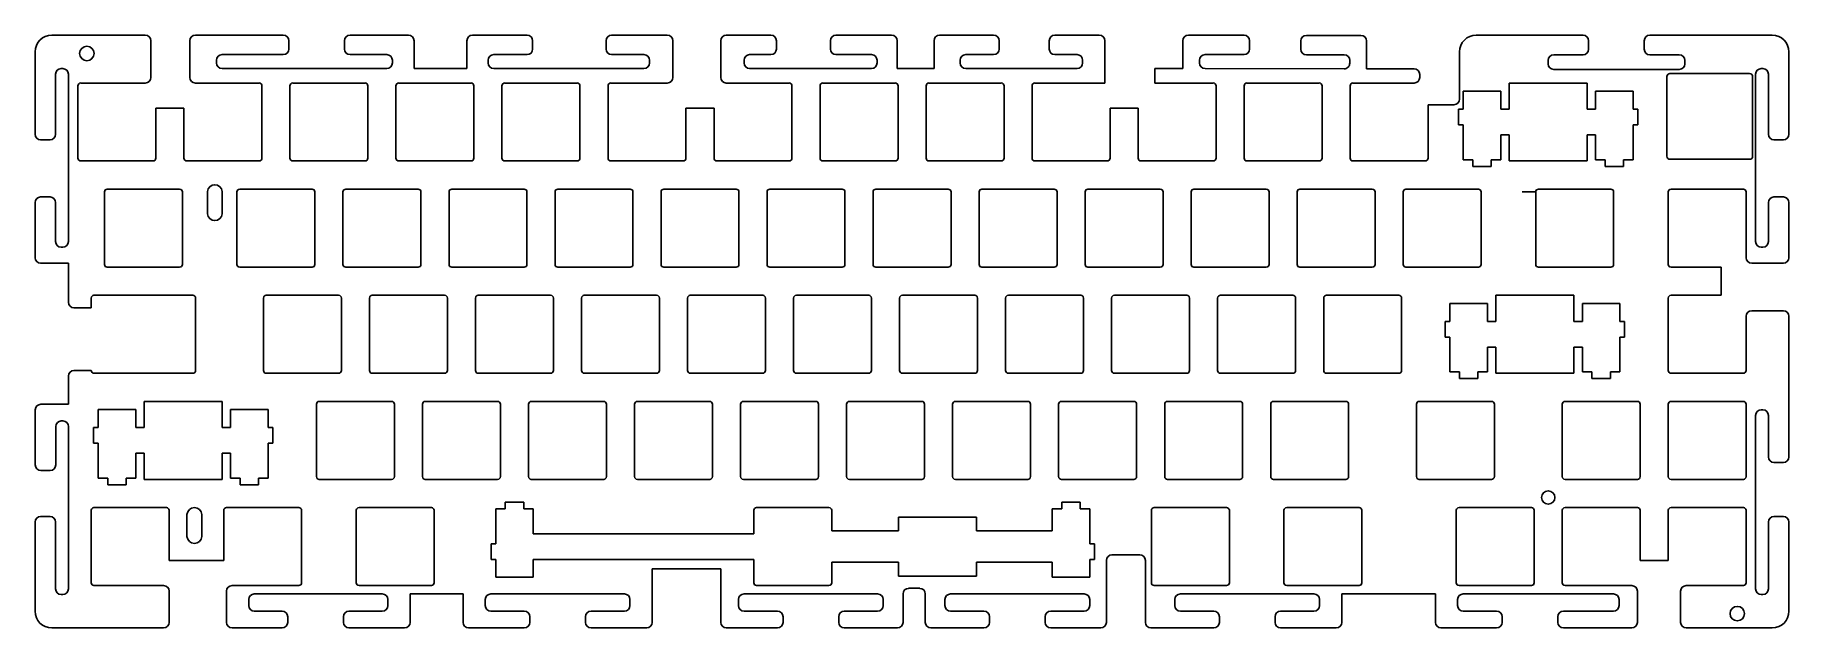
# Model space of a CAD drawing. Header units: millimetres. Extents: x -28 to 310, y -100 to 314.
# Drawn here: x -5.2 to 310, y -100.3 to 6.1 of the extents above.
import ezdxf

# ---------------------------------------------------------------- set-up
doc = ezdxf.new("R2010")
doc.units = ezdxf.units.MM
doc.header["$MEASUREMENT"] = 0
doc.layers.get('0').update_dxf_attribs({"linetype": 'CONTINUOUS'})

msp = doc.modelspace()

# ---------------------------------------------------------------- linework, layer by layer
at = {"linetype": 'Continuous'}
for p, q in [((-2.18, 6.07), (14.62, 6.07)), ((15.62, 5.07), (15.62, -1.53)), ((22.62, 5.07), (22.62, -1.53)), ((23.62, 6.07), (39.42, 6.07)), ((40.42, 5.07), (40.42, 3.57)), ((50.42, 5.07), (50.42, 3.57)), ((51.42, 6.07), (61.92, 6.07)), ((62.92, 5.07), (62.92, 0.07)), ((72.42, 5.07), (72.42, 0.07)), ((83.23, 6.07), (73.42, 6.07)), ((84.23, 5.07), (84.23, 3.57)), ((97.42, 5.07), (97.42, 3.57)), ((108.42, 6.07), (98.42, 6.07)), ((109.42, 5.07), (109.42, -1.53)), ((118.03, 5.07), (118.03, -1.53)), ((119.03, 6.07), (127.03, 6.07)), ((128.03, 5.07), (128.03, 3.57)), ((137.73, 5.07), (137.73, 3.57)), ((138.73, 6.07), (148.73, 6.07)), ((149.73, 5.07), (149.73, 0.07)), ((156.35, 0.07), (156.35, 5.07)), ((157.35, 6.07), (167.05, 6.07)), ((168.05, 5.07), (168.05, 3.57)), ((177.05, 5.07), (177.05, 3.57)), ((186.05, 6.07), (178.05, 6.07)), ((187.05, -2.53), (187.05, 5.07)), ((201.05, 5.07), (201.05, 0.07)), ((202.05, 6.07), (212.05, 6.07)), ((213.05, 5.07), (213.05, 3.57)), ((222.25, 5.03), (222.25, 3.53)), ((223.25, 6.03), (233.05, 6.03)), ((234.05, 5.03), (234.05, 0.03)), ((272.96, 6.07), (253.76, 6.07)), ((273.96, 5.07), (273.96, 3.53)), ((283.96, 5.07), (283.96, 3.53)), ((306.96, 6.07), (284.96, 6.07)), ((-5.18, 3.07), (-5.18, -11.73)), ((-0.49, 0.07), (-0.19, 0.07)), ((27.43, 1.07), (27.43, 1.57)), ((39.42, 2.57), (28.43, 2.57)), ((58.02, 0.07), (28.43, 0.07)), ((51.42, 2.57), (58.02, 2.57)), ((59.02, 1.57), (59.02, 1.07)), ((76.23, 1.57), (76.23, 1.07)), ((83.23, 2.57), (77.23, 2.57)), ((77.23, 0.07), (104.23, 0.07)), ((98.42, 2.57), (104.23, 2.57)), ((105.23, 1.57), (105.23, 1.07)), ((122.22, 1.57), (122.22, 1.07)), ((127.03, 2.57), (123.22, 2.57)), ((145.12, 0.07), (123.22, 0.07)), ((138.73, 2.57), (145.12, 2.57)), ((146.12, 1.57), (146.12, 1.07)), ((149.73, 0.07), (156.35, 0.07)), ((161.05, 1.57), (161.05, 1.07)), ((167.05, 2.57), (162.05, 2.57)), ((162.05, 0.07), (182.05, 0.07)), ((178.05, 2.57), (182.05, 2.57)), ((183.05, 1.57), (183.05, 1.07)), ((201.05, 0.07), (196.05, 0.07)), ((196.05, 0.07), (196.05, -2.53)), ((204.05, 1.57), (204.05, 1.07)), ((212.05, 2.57), (205.05, 2.57)), ((230.04, 0.03), (205.05, 0.07)), ((223.25, 2.53), (230.05, 2.53)), ((231.05, 1.53), (231.05, 1.03)), ((234.05, 0.03), (242.62, 0.03)), ((250.76, 3.07), (250.76, -5.41)), ((266.7, 1.53), (266.7, 0.92)), ((272.96, 2.53), (267.7, 2.53)), ((284.96, 2.53), (290.25, 2.53)), ((291.25, 1.53), (291.25, 0.92)), ((305.27, 0.07), (304.97, 0.07)), ((309.96, 3.07), (309.96, -11.73)), ((-1.49, -11.73), (-1.49, -0.93)), ((0.81, -0.93), (0.81, -30.98)), ((243.62, -0.97), (243.62, -1.53)), ((267.7, -0.08), (290.25, -0.08)), ((303.97, -0.93), (303.97, -30.98)), ((306.27, -11.73), (306.27, -0.93)), ((16.52, -7.02), (21.57, -7.02)), ((111.78, -7.02), (116.83, -7.02)), ((187.97, -7.02), (193.03, -7.02)), ((249.76, -6.41), (245.12, -6.41)), ((-4.18, -12.73), (-2.49, -12.73)), ((308.96, -12.73), (307.27, -12.73)), ((25.78, -22), (25.78, -26)), ((28.46, -22), (28.46, -26)), ((-5.18, -23.98), (-5.18, -33.88)), ((-4.18, -22.98), (-2.49, -22.98)), ((-1.49, -23.98), (-1.49, -30.98)), ((264.46, -22.07), (262.01, -22.07)), ((306.27, -23.98), (306.27, -30.98)), ((308.96, -22.98), (307.27, -22.98)), ((309.96, -23.98), (309.96, -33.88)), ((-0.49, -31.98), (-0.19, -31.98)), ((305.27, -31.98), (304.97, -31.98)), ((-4.18, -34.88), (0.81, -34.88)), ((0.81, -34.88), (0.81, -41.87)), ((297.77, -40.62), (297.77, -35.58)), ((308.96, -34.88), (303.27, -34.88)), ((5.41, -40.62), (23.17, -40.62)), ((1.81, -42.87), (4.91, -42.87)), ((4.91, -42.87), (4.91, -41.12)), ((308.96, -43.39), (303.27, -43.39)), ((309.96, -69.63), (309.96, -44.39)), ((0.81, -60.18), (0.81, -55.13)), ((1.81, -54.13), (4.91, -54.13)), ((5.41, -54.62), (23.17, -54.62)), ((-5.14, -71.08), (-5.14, -61.18)), ((-4.14, -60.18), (0.84, -60.18)), ((303.97, -62.18), (303.97, -93.33)), ((305.27, -61.18), (304.97, -61.18)), ((306.27, -69.63), (306.27, -62.18)), ((-1.46, -71.08), (-1.46, -64.18)), ((-0.46, -63.18), (-0.16, -63.18)), ((0.84, -64.18), (0.81, -93.33)), ((-4.14, -72.08), (-2.46, -72.08)), ((308.96, -70.63), (307.27, -70.63)), ((-5.18, -97.33), (-5.18, -81.32)), ((-4.18, -80.32), (-2.49, -80.32)), ((-1.49, -81.32), (-1.49, -93.33)), ((22.11, -79.95), (22.11, -83.95)), ((24.79, -79.95), (24.79, -83.95)), ((149.97, -80.43), (163.97, -80.43)), ((149.97, -80.43), (149.97, -82.93)), ((163.97, -80.43), (163.97, -82.93)), ((306.27, -81.32), (306.27, -93.33)), ((308.96, -80.32), (307.27, -80.32)), ((309.96, -97.33), (309.96, -81.32)), ((149.97, -82.93), (137.97, -82.93)), ((177.59, -82.93), (163.97, -82.93)), ((18.91, -88.22), (28.72, -88.22)), ((123.97, -88.02), (123.97, -92.22)), ((187.32, -94.23), (187.32, -88.22)), ((188.32, -87.22), (193.32, -87.22)), ((194.32, -88.22), (194.32, -99.33)), ((283.23, -88.22), (288.27, -88.22)), ((105.72, -99.33), (105.72, -89.72)), ((105.72, -89.72), (118.03, -89.72)), ((118.03, -89.72), (118.03, -99.33)), ((137.97, -88.52), (137.97, -92.22)), ((149.97, -88.52), (137.97, -88.52)), ((149.97, -91.02), (149.97, -88.52)), ((149.97, -91.02), (163.97, -91.02)), ((163.97, -91.02), (163.97, -88.52)), ((177.59, -88.52), (163.97, -88.52)), ((-0.49, -94.32), (-0.19, -94.32)), ((18.91, -99.33), (18.91, -93.73)), ((29.22, -93.73), (29.22, -99.33)), ((57.22, -94.23), (34.22, -94.23)), ((62.22, -99.33), (62.22, -94.23)), ((62.22, -94.23), (71.72, -94.23)), ((71.72, -94.23), (71.72, -99.33)), ((100.72, -94.23), (76.72, -94.23)), ((146.22, -94.23), (122.22, -94.23)), ((150.78, -99.33), (150.78, -94.23)), ((151.78, -93.22), (153.78, -93.22)), ((154.78, -94.23), (154.78, -99.33)), ((159.32, -94.23), (183.32, -94.23)), ((187.32, -99.33), (187.32, -94.23)), ((224.62, -94.23), (200.62, -94.23)), ((229.62, -99.33), (229.62, -94.23)), ((229.62, -94.23), (246.43, -94.23)), ((246.43, -94.23), (246.43, -99.33)), ((278.43, -94.23), (251.43, -94.23)), ((282.73, -99.33), (282.73, -93.73)), ((290.5, -93.73), (290.5, -99.33)), ((304.97, -94.32), (305.27, -94.32)), ((33.22, -96.33), (33.22, -95.23)), ((39.22, -97.33), (34.22, -97.33)), ((51.22, -97.33), (57.22, -97.33)), ((58.22, -96.33), (58.22, -95.23)), ((75.72, -96.33), (75.72, -95.23)), ((82.72, -97.33), (76.72, -97.33)), ((94.72, -97.33), (100.72, -97.33)), ((101.72, -96.33), (101.72, -95.23)), ((121.22, -96.33), (121.22, -95.23)), ((128.22, -97.33), (122.22, -97.33)), ((140.22, -97.33), (146.22, -97.33)), ((147.22, -96.33), (147.22, -95.23)), ((158.32, -96.33), (158.32, -95.23)), ((165.32, -97.33), (159.32, -97.33)), ((177.32, -97.33), (183.32, -97.33)), ((184.32, -96.33), (184.32, -95.23)), ((199.62, -96.33), (199.62, -95.23)), ((206.62, -97.33), (200.62, -97.33)), ((218.62, -97.33), (224.62, -97.33)), ((225.62, -96.33), (225.62, -95.23)), ((250.43, -96.33), (250.43, -95.23)), ((257.43, -97.33), (251.43, -97.33)), ((269.43, -97.33), (278.43, -97.33)), ((279.43, -96.33), (279.43, -95.23)), ((-2.18, -100.33), (17.91, -100.33)), ((30.22, -100.33), (39.22, -100.33)), ((40.22, -99.33), (40.22, -98.33)), ((50.22, -99.33), (50.22, -98.33)), ((51.22, -100.33), (61.22, -100.33)), ((72.72, -100.33), (82.72, -100.33)), ((83.72, -99.33), (83.72, -98.33)), ((93.72, -99.33), (93.72, -98.33)), ((94.72, -100.33), (104.72, -100.33)), ((119.03, -100.33), (128.22, -100.33)), ((129.22, -99.33), (129.22, -98.33)), ((139.22, -99.33), (139.22, -98.33)), ((140.22, -100.33), (149.78, -100.33)), ((165.32, -100.33), (155.78, -100.33)), ((166.32, -99.33), (166.32, -98.33)), ((176.32, -99.33), (176.32, -98.33)), ((177.32, -100.33), (186.32, -100.33)), ((195.32, -100.33), (206.62, -100.33)), ((207.62, -99.33), (207.62, -98.33)), ((217.62, -99.33), (217.62, -98.33)), ((218.62, -100.33), (228.62, -100.33)), ((247.43, -100.33), (257.43, -100.33)), ((258.43, -99.33), (258.43, -98.33)), ((268.43, -99.33), (268.43, -98.33)), ((269.43, -100.33), (281.73, -100.33)), ((291.5, -100.33), (306.96, -100.33))]:
    msp.add_line(p, q, dxfattribs=at)
for p, q in [((2.52, -3.02), (2.52, -16.02)), ((3.02, -2.53), (14.62, -2.53)), ((23.62, -2.53), (35.08, -2.53)), ((35.58, -3.02), (35.58, -16.02)), ((40.62, -3.02), (40.62, -16.02)), ((41.12, -2.53), (54.12, -2.53)), ((54.62, -3.02), (54.62, -16.02)), ((59.67, -3.02), (59.67, -16.02)), ((60.17, -2.53), (73.17, -2.53)), ((73.67, -3.02), (73.67, -16.02)), ((78.72, -3.02), (78.72, -16.02)), ((79.22, -2.53), (92.22, -2.53)), ((92.72, -3.02), (92.72, -16.02)), ((97.78, -3.02), (97.78, -16.02)), ((98.28, -2.53), (108.42, -2.53)), ((119.03, -2.53), (130.32, -2.53)), ((130.82, -3.02), (130.82, -16.02)), ((135.88, -3.02), (135.88, -16.02)), ((136.38, -2.53), (149.38, -2.53)), ((149.88, -3.02), (149.88, -16.02)), ((154.93, -3.02), (154.93, -16.02)), ((155.43, -2.53), (168.43, -2.53)), ((168.93, -3.02), (168.93, -16.02)), ((173.97, -3.02), (173.97, -16.02)), ((174.47, -2.53), (187.05, -2.53)), ((196.05, -2.53), (206.53, -2.53)), ((207.03, -3.02), (207.03, -16.02)), ((212.07, -3.02), (212.07, -16.02)), ((212.57, -2.53), (225.57, -2.53)), ((226.07, -3.02), (226.07, -16.02)), ((231.12, -3.02), (231.12, -16.02)), ((231.62, -2.53), (242.62, -2.53)), ((288.03, -1.37), (288.03, -15.67)), ((288.58, -0.82), (302.88, -0.82)), ((303.43, -1.37), (303.43, -15.67)), ((16.52, -7.02), (16.52, -16.02)), ((21.57, -7.02), (21.57, -16.02)), ((111.78, -7.02), (111.78, -16.02)), ((116.83, -7.02), (116.83, -16.02)), ((187.97, -7.02), (187.97, -16.02)), ((193.03, -7.02), (193.03, -16.02)), ((245.12, -6.41), (245.12, -16.02)), ((3.02, -16.52), (16.02, -16.52)), ((22.07, -16.52), (35.08, -16.52)), ((41.12, -16.52), (54.12, -16.52)), ((60.17, -16.52), (73.17, -16.52)), ((79.22, -16.52), (92.22, -16.52)), ((98.28, -16.52), (111.28, -16.52)), ((117.33, -16.52), (130.32, -16.52)), ((136.38, -16.52), (149.38, -16.52)), ((155.43, -16.52), (168.43, -16.52)), ((174.47, -16.52), (187.47, -16.52)), ((193.53, -16.52), (206.53, -16.52)), ((212.57, -16.52), (225.57, -16.52)), ((231.62, -16.52), (244.62, -16.52)), ((288.58, -16.22), (302.88, -16.22)), ((7.79, -21.57), (20.79, -21.57)), ((31.6, -21.57), (44.6, -21.57)), ((50.65, -21.57), (63.65, -21.57)), ((69.7, -21.57), (82.7, -21.57)), ((88.75, -21.57), (101.75, -21.57)), ((107.8, -21.57), (120.8, -21.57)), ((126.85, -21.57), (139.85, -21.57)), ((145.9, -21.57), (158.9, -21.57)), ((164.95, -21.57), (177.95, -21.57)), ((184, -21.57), (197, -21.57)), ((203.05, -21.57), (216.05, -21.57)), ((222.1, -21.57), (235.1, -21.57)), ((241.15, -21.57), (254.15, -21.57)), ((264.96, -21.57), (277.96, -21.57)), ((288.77, -21.57), (301.77, -21.57)), ((7.29, -22.07), (7.29, -35.08)), ((21.29, -22.07), (21.29, -35.08)), ((31.1, -22.07), (31.1, -35.08)), ((45.1, -22.07), (45.1, -35.08)), ((50.15, -22.07), (50.15, -35.08)), ((64.15, -22.07), (64.15, -35.08)), ((69.2, -22.07), (69.2, -35.08)), ((83.2, -22.07), (83.2, -35.08)), ((88.25, -22.07), (88.25, -35.08)), ((102.25, -22.07), (102.25, -35.08)), ((107.3, -22.07), (107.3, -35.08)), ((121.3, -22.07), (121.3, -35.08)), ((126.35, -22.07), (126.35, -35.08)), ((140.35, -22.07), (140.35, -35.08)), ((145.4, -22.07), (145.4, -35.08)), ((159.4, -22.07), (159.4, -35.08)), ((164.45, -22.07), (164.45, -35.08)), ((178.45, -22.07), (178.45, -35.08)), ((183.5, -22.07), (183.5, -35.08)), ((197.5, -22.07), (197.5, -35.08)), ((202.55, -22.07), (202.55, -35.08)), ((216.55, -22.07), (216.55, -35.08)), ((221.6, -22.07), (221.6, -35.08)), ((235.6, -22.07), (235.6, -35.08)), ((240.65, -22.07), (240.65, -35.08)), ((254.65, -22.07), (254.65, -35.08)), ((264.46, -22.07), (264.46, -35.08)), ((278.46, -22.07), (278.46, -35.08)), ((288.27, -22.07), (288.27, -35.08)), ((302.27, -22.07), (302.27, -33.88)), ((7.79, -35.58), (20.79, -35.58)), ((31.6, -35.58), (44.6, -35.58)), ((50.65, -35.58), (63.65, -35.58)), ((69.7, -35.58), (82.7, -35.58)), ((88.75, -35.58), (101.75, -35.58)), ((107.8, -35.58), (120.8, -35.58)), ((126.85, -35.58), (139.85, -35.58)), ((145.9, -35.58), (158.9, -35.58)), ((164.95, -35.58), (177.95, -35.58)), ((184, -35.58), (197, -35.58)), ((203.05, -35.58), (216.05, -35.58)), ((222.1, -35.58), (235.1, -35.58)), ((241.15, -35.58), (254.15, -35.58)), ((264.96, -35.58), (277.96, -35.58)), ((288.77, -35.58), (297.77, -35.58)), ((36.36, -40.62), (49.36, -40.62)), ((55.41, -40.62), (68.41, -40.62)), ((74.46, -40.62), (87.46, -40.62)), ((93.51, -40.62), (106.51, -40.62)), ((112.56, -40.62), (125.56, -40.62)), ((131.61, -40.62), (144.61, -40.62)), ((150.66, -40.62), (163.66, -40.62)), ((169.71, -40.62), (182.71, -40.62)), ((188.76, -40.62), (201.76, -40.62)), ((207.81, -40.62), (220.81, -40.62)), ((226.86, -40.62), (239.86, -40.62)), ((288.77, -40.62), (297.77, -40.62)), ((23.67, -41.12), (23.67, -54.13)), ((35.86, -41.12), (35.86, -54.13)), ((49.86, -41.12), (49.86, -54.13)), ((54.91, -41.12), (54.91, -54.13)), ((68.91, -41.12), (68.91, -54.13)), ((73.96, -41.12), (73.96, -54.13)), ((87.96, -41.12), (87.96, -54.13)), ((93.01, -41.12), (93.01, -54.13)), ((107.01, -41.12), (107.01, -54.13)), ((112.06, -41.12), (112.06, -54.13)), ((126.06, -41.12), (126.06, -54.13)), ((131.11, -41.12), (131.11, -54.13)), ((145.11, -41.12), (145.11, -54.13)), ((150.16, -41.12), (150.16, -54.13)), ((164.16, -41.12), (164.16, -54.13)), ((169.21, -41.12), (169.21, -54.13)), ((183.21, -41.12), (183.21, -54.13)), ((188.26, -41.12), (188.26, -54.13)), ((202.26, -41.12), (202.26, -54.13)), ((207.31, -41.12), (207.31, -54.13)), ((221.31, -41.12), (221.31, -54.13)), ((226.36, -41.12), (226.36, -54.13)), ((240.36, -41.12), (240.36, -54.13)), ((288.27, -41.12), (288.27, -54.13)), ((302.27, -44.39), (302.27, -54.13)), ((36.36, -54.62), (49.36, -54.62)), ((55.41, -54.62), (68.41, -54.62)), ((74.46, -54.62), (87.46, -54.62)), ((93.51, -54.62), (106.51, -54.62)), ((112.56, -54.62), (125.56, -54.62)), ((131.61, -54.62), (144.61, -54.62)), ((150.66, -54.62), (163.66, -54.62)), ((169.71, -54.62), (182.71, -54.62)), ((188.76, -54.62), (201.76, -54.62)), ((207.81, -54.62), (220.81, -54.62)), ((226.86, -54.62), (239.86, -54.62)), ((288.77, -54.62), (301.77, -54.62)), ((45.89, -59.67), (58.89, -59.67)), ((64.94, -59.67), (77.94, -59.67)), ((83.99, -59.67), (96.99, -59.67)), ((103.04, -59.67), (116.04, -59.67)), ((122.09, -59.67), (135.09, -59.67)), ((141.14, -59.67), (154.14, -59.67)), ((160.19, -59.67), (173.19, -59.67)), ((179.24, -59.67), (192.24, -59.67)), ((198.29, -59.67), (211.29, -59.67)), ((217.34, -59.67), (230.34, -59.67)), ((243.53, -59.67), (256.53, -59.67)), ((269.73, -59.67), (282.73, -59.67)), ((288.77, -59.67), (301.77, -59.67)), ((45.39, -60.17), (45.39, -73.17)), ((59.39, -60.17), (59.39, -73.17)), ((64.44, -60.17), (64.44, -73.17)), ((78.44, -60.17), (78.44, -73.17)), ((83.49, -60.17), (83.49, -73.17)), ((97.49, -60.17), (97.49, -73.17)), ((102.54, -60.17), (102.54, -73.17)), ((116.54, -60.17), (116.54, -73.17)), ((121.59, -60.17), (121.59, -73.17)), ((135.59, -60.17), (135.59, -73.17)), ((140.64, -60.17), (140.64, -73.17)), ((154.64, -60.17), (154.64, -73.17)), ((159.69, -60.17), (159.69, -73.17)), ((173.69, -60.17), (173.69, -73.17)), ((178.74, -60.17), (178.74, -73.17)), ((192.74, -60.17), (192.74, -73.17)), ((197.79, -60.17), (197.79, -73.17)), ((211.79, -60.17), (211.79, -73.17)), ((216.84, -60.17), (216.84, -73.17)), ((230.84, -60.17), (230.84, -73.17)), ((243.03, -60.17), (243.03, -73.17)), ((257.03, -60.17), (257.03, -73.17)), ((269.23, -60.17), (269.23, -73.17)), ((283.23, -60.17), (283.23, -73.17)), ((288.27, -60.17), (288.27, -73.17)), ((302.27, -60.17), (302.27, -73.17)), ((45.89, -73.67), (58.89, -73.67)), ((64.94, -73.67), (77.94, -73.67)), ((83.99, -73.67), (96.99, -73.67)), ((103.04, -73.67), (116.04, -73.67)), ((122.09, -73.67), (135.09, -73.67)), ((141.14, -73.67), (154.14, -73.67)), ((160.19, -73.67), (173.19, -73.67)), ((179.24, -73.67), (192.24, -73.67)), ((198.29, -73.67), (211.29, -73.67)), ((217.34, -73.67), (230.34, -73.67)), ((243.53, -73.67), (256.53, -73.67)), ((269.73, -73.67), (282.73, -73.67)), ((288.77, -73.67), (301.77, -73.67)), ((5.41, -78.72), (18.41, -78.72)), ((29.22, -78.72), (42.22, -78.72)), ((53.03, -78.72), (66.03, -78.72)), ((124.47, -78.72), (137.47, -78.72)), ((195.91, -78.72), (208.91, -78.72)), ((219.72, -78.72), (232.72, -78.72)), ((250.68, -78.72), (263.68, -78.72)), ((269.73, -78.72), (282.73, -78.72)), ((288.77, -78.72), (301.77, -78.72)), ((4.91, -79.22), (4.91, -92.22)), ((18.91, -79.22), (18.91, -88.22)), ((28.72, -79.22), (28.72, -88.22)), ((42.72, -79.22), (42.72, -92.22)), ((52.53, -79.22), (52.53, -92.22)), ((66.53, -79.22), (66.53, -92.22)), ((123.97, -79.22), (123.97, -83.43)), ((137.97, -79.22), (137.97, -82.93)), ((195.41, -79.22), (195.41, -92.22)), ((209.41, -79.22), (209.41, -92.22)), ((219.22, -79.22), (219.22, -92.22)), ((233.22, -79.22), (233.22, -92.22)), ((250.18, -79.22), (250.18, -92.22)), ((264.18, -79.22), (264.18, -92.22)), ((269.23, -79.22), (269.23, -92.22)), ((283.23, -79.22), (283.23, -88.22)), ((288.27, -79.22), (288.27, -88.22)), ((302.27, -79.22), (302.27, -92.22)), ((5.41, -92.73), (17.91, -92.73)), ((30.22, -92.73), (42.22, -92.73)), ((53.03, -92.73), (66.03, -92.73)), ((124.47, -92.73), (137.47, -92.73)), ((195.91, -92.73), (208.91, -92.73)), ((219.72, -92.73), (232.72, -92.73)), ((250.68, -92.73), (263.68, -92.73)), ((269.73, -92.73), (281.73, -92.73)), ((291.5, -92.73), (301.77, -92.73))]:
    msp.add_line(p, q)
at = {"color": 0}
for p, q in [((259.7, -2.53), (259.7, -7.23)), ((273.7, -2.53), (259.7, -2.53)), ((273.7, -7.23), (273.7, -2.53)), ((258.17, -4), (251.43, -4)), ((251.43, -4), (251.43, -7.23)), ((258.17, -7.23), (258.17, -4)), ((281.97, -4), (275.23, -4)), ((275.23, -4), (275.23, -7.23)), ((281.97, -7.23), (281.97, -4)), ((251.43, -7.23), (250.6, -7.23)), ((250.6, -7.23), (250.6, -10.02)), ((259.7, -7.23), (258.17, -7.23)), ((275.23, -7.23), (273.7, -7.23)), ((282.8, -7.23), (281.97, -7.23)), ((282.8, -10.02), (282.8, -7.23)), ((250.6, -10.02), (251.43, -10.02)), ((251.43, -10.02), (251.43, -16.29)), ((258.17, -16.29), (258.17, -11.83)), ((258.17, -11.83), (259.7, -11.83)), ((259.7, -11.83), (259.7, -16.52)), ((273.7, -16.52), (273.7, -11.83)), ((273.7, -11.83), (275.23, -11.83)), ((275.23, -11.83), (275.23, -16.29)), ((281.97, -16.29), (281.97, -10.02)), ((281.97, -10.02), (282.8, -10.02)), ((251.43, -16.29), (253.15, -16.29)), ((253.15, -16.29), (253.15, -17.49)), ((253.15, -17.49), (256.45, -17.49)), ((256.45, -17.49), (256.45, -16.29)), ((256.45, -16.29), (258.17, -16.29)), ((259.7, -16.52), (273.7, -16.52)), ((275.23, -16.29), (276.95, -16.29)), ((276.95, -16.29), (276.95, -17.49)), ((276.95, -17.49), (280.25, -17.49)), ((280.25, -17.49), (280.25, -16.29)), ((280.25, -16.29), (281.97, -16.29)), ((257.32, -40.63), (257.32, -45.33)), ((271.32, -40.63), (257.32, -40.63)), ((271.32, -45.33), (271.32, -40.63)), ((255.79, -42.1), (249.04, -42.1)), ((249.04, -42.1), (249.04, -45.33)), ((255.79, -45.33), (255.79, -42.1)), ((279.59, -42.1), (272.84, -42.1)), ((272.84, -42.1), (272.84, -45.33)), ((279.59, -45.33), (279.59, -42.1)), ((249.04, -45.33), (248.22, -45.33)), ((248.22, -45.33), (248.22, -48.12)), ((257.32, -45.33), (255.79, -45.33)), ((272.84, -45.33), (271.32, -45.33)), ((280.42, -45.33), (279.59, -45.33)), ((280.42, -48.12), (280.42, -45.33)), ((248.22, -48.12), (249.04, -48.12)), ((249.04, -48.12), (249.04, -54.39)), ((255.79, -54.39), (255.79, -49.93)), ((255.79, -49.93), (257.32, -49.93)), ((257.32, -49.93), (257.32, -54.62)), ((271.32, -54.62), (271.32, -49.93)), ((271.32, -49.93), (272.84, -49.93)), ((272.84, -49.93), (272.84, -54.39)), ((279.59, -54.39), (279.59, -48.12)), ((279.59, -48.12), (280.42, -48.12)), ((249.04, -54.39), (250.77, -54.39)), ((250.77, -54.39), (250.77, -55.59)), ((250.77, -55.59), (254.07, -55.59)), ((254.07, -55.59), (254.07, -54.39)), ((254.07, -54.39), (255.79, -54.39)), ((257.32, -54.62), (271.32, -54.62)), ((272.84, -54.39), (274.57, -54.39)), ((274.57, -54.39), (274.57, -55.59)), ((274.57, -55.59), (277.87, -55.59)), ((277.87, -55.59), (277.87, -54.39)), ((277.87, -54.39), (279.59, -54.39)), ((14.43, -59.68), (14.43, -64.38)), ((28.43, -59.68), (14.43, -59.68)), ((28.43, -64.38), (28.43, -59.68)), ((12.91, -61.15), (6.16, -61.15)), ((6.16, -61.15), (6.16, -64.38)), ((12.91, -64.38), (12.91, -61.15)), ((36.71, -61.15), (29.96, -61.15)), ((29.96, -61.15), (29.96, -64.38)), ((36.71, -64.38), (36.71, -61.15)), ((6.16, -64.38), (5.33, -64.38)), ((5.33, -64.38), (5.33, -67.17)), ((14.43, -64.38), (12.91, -64.38)), ((29.96, -64.38), (28.43, -64.38)), ((37.53, -64.38), (36.71, -64.38)), ((37.53, -67.17), (37.53, -64.38)), ((5.33, -67.17), (6.16, -67.17)), ((6.16, -67.17), (6.16, -73.44)), ((12.91, -73.44), (12.91, -68.98)), ((12.91, -68.98), (14.43, -68.98)), ((14.43, -68.98), (14.43, -73.67)), ((28.43, -73.67), (28.43, -68.98)), ((28.43, -68.98), (29.96, -68.98)), ((29.96, -68.98), (29.96, -73.44)), ((36.71, -73.44), (36.71, -67.17)), ((36.71, -67.17), (37.53, -67.17)), ((6.16, -73.44), (7.88, -73.44)), ((7.88, -73.44), (7.88, -74.64)), ((7.88, -74.64), (11.18, -74.64)), ((11.18, -74.64), (11.18, -73.44)), ((11.18, -73.44), (12.91, -73.44)), ((14.43, -73.67), (28.43, -73.67)), ((29.96, -73.44), (31.68, -73.44)), ((31.68, -73.44), (31.68, -74.64)), ((31.68, -74.64), (34.98, -74.64)), ((34.98, -74.64), (34.98, -73.44)), ((34.98, -73.44), (36.71, -73.44)), ((82.62, -77.75), (79.32, -77.75)), ((79.32, -77.75), (79.32, -78.96)), ((82.62, -78.96), (82.62, -77.75)), ((182.62, -77.75), (179.32, -77.75)), ((179.32, -77.75), (179.32, -78.96)), ((182.62, -78.96), (182.62, -77.75)), ((79.32, -78.96), (77.59, -78.96)), ((77.59, -78.96), (77.59, -85.23)), ((84.34, -78.96), (82.62, -78.96)), ((84.34, -83.43), (84.34, -78.96)), ((179.32, -78.96), (177.59, -78.96)), ((177.59, -78.96), (177.59, -82.93)), ((184.34, -78.96), (182.62, -78.96)), ((184.34, -85.23), (184.34, -78.96)), ((123.97, -83.43), (84.34, -83.43)), ((77.59, -85.23), (76.77, -85.23)), ((76.77, -85.23), (76.77, -88.02)), ((76.77, -88.02), (77.59, -88.02)), ((77.59, -88.02), (77.59, -91.25)), ((84.34, -91.25), (84.34, -88.02)), ((84.34, -88.02), (123.97, -88.02)), ((185.17, -85.23), (184.34, -85.23)), ((184.34, -91.25), (184.34, -88.02)), ((184.34, -88.02), (185.17, -88.02)), ((185.17, -88.02), (185.17, -85.23)), ((77.59, -91.25), (84.34, -91.25)), ((177.59, -88.52), (177.59, -91.25)), ((177.59, -91.25), (184.34, -91.25))]:
    msp.add_line(p, q, dxfattribs=at)
at = {"linetype": 'Continuous'}
msp.add_lwpolyline([(62.92, 0.07), (72.42, 0.07)], dxfattribs=at)
for centre, radius in [((4.13, 2.78), 1.3), ((266.7, -76.92), 1.2), ((300.68, -97.77), 1.3)]:
    msp.add_circle(centre, radius, dxfattribs=at)
for centre, radius, start, end in [((-2.18, 3.07), 3, 90, 180), ((14.62, 5.07), 1, 0, 90), ((23.62, 5.07), 1, 90, 180), ((39.42, 5.07), 1, 0, 90), ((39.42, 3.57), 1, 270, 0), ((51.42, 5.07), 1, 90, 180), ((51.42, 3.57), 1, 180, 270), ((61.92, 5.07), 1, 0, 90), ((73.42, 5.07), 1, 90, 180), ((83.23, 5.07), 1, 0, 90), ((83.23, 3.57), 1, 270, 0), ((98.42, 5.07), 1, 90, 180), ((98.42, 3.57), 1, 180, 270), ((108.42, 5.07), 1, 0, 90), ((119.03, 5.07), 1, 90, 180), ((127.03, 5.07), 1, 0, 90), ((127.03, 3.57), 1, 270, 0), ((138.73, 5.07), 1, 90, 180), ((138.73, 3.57), 1, 180, 270), ((148.73, 5.07), 1, 0, 90), ((157.35, 5.07), 1, 90, 180), ((167.05, 5.07), 1, 0, 90), ((167.05, 3.57), 1, 270, 0), ((178.05, 5.07), 1, 90, 180), ((178.05, 3.57), 1, 180, 270), ((186.05, 5.07), 1, 360, 90), ((202.05, 5.07), 1, 90, 180), ((212.05, 5.07), 1, 360, 90), ((212.05, 3.57), 1, 270, 360), ((223.25, 5.03), 1, 90, 180), ((223.25, 3.53), 1, 180, 270), ((233.05, 5.03), 1, 360, 90), ((253.76, 3.07), 3, 90, 180), ((272.96, 5.07), 1, 0, 90), ((272.96, 3.53), 1, 270, 0), ((284.96, 5.07), 1, 90, 180), ((284.96, 3.53), 1, 180, 270), ((306.96, 3.07), 3, 360, 90), ((-0.49, -0.93), 1, 90, 180), ((-0.19, -0.93), 1, 360, 90), ((28.43, 1.57), 1, 90, 180), ((28.43, 1.07), 1, 180, 270), ((58.02, 1.57), 1, 0, 90), ((58.02, 1.07), 1, 270, 0), ((77.23, 1.57), 1, 90, 180), ((77.23, 1.07), 1, 180, 270), ((104.23, 1.57), 1, 0, 90), ((104.23, 1.07), 1, 270, 0), ((123.22, 1.57), 1, 90, 180), ((123.22, 1.07), 1, 180, 270), ((145.12, 1.57), 1, 0, 90), ((145.12, 1.07), 1, 270, 0), ((162.05, 1.57), 1, 90, 180), ((162.05, 1.07), 1, 180, 270), ((182.05, 1.57), 1, 0, 90), ((182.05, 1.07), 1, 270, 0), ((205.05, 1.57), 1, 90, 180), ((205.05, 1.07), 1, 180, 269.8982), ((230.05, 1.03), 1, 269.8982, 0), ((230.05, 1.53), 1, 0, 90), ((242.62, -0.97), 1, 360, 90), ((267.7, 1.53), 1, 90, 180), ((267.7, 0.92), 1, 180, 270), ((290.25, 1.53), 1, 0, 90), ((290.25, 0.92), 1, 270, 0), ((304.97, -0.93), 1, 90, 180), ((305.27, -0.93), 1, 0, 90), ((14.62, -1.53), 1, 270, 0), ((23.62, -1.53), 1, 180, 270), ((108.42, -1.53), 1, 270, 0), ((119.03, -1.53), 1, 180, 270), ((242.62, -1.53), 1, 270, 360), ((249.76, -5.41), 1, 270, 0), ((-4.18, -11.73), 1, 180, 270), ((-2.49, -11.73), 1, 270, 0), ((307.27, -11.73), 1, 180, 270), ((308.96, -11.73), 1, 270, 360), ((27.12, -22.14), 1.35, 6.1158, 173.8842), ((-4.18, -23.98), 1, 90, 180), ((-2.49, -23.98), 1, 0, 90), ((307.27, -23.98), 1, 90, 180), ((308.96, -23.98), 1, 360, 90), ((27.12, -25.86), 1.35, 186.1158, 353.8842), ((-0.49, -30.98), 1, 180, 270), ((-0.19, -30.98), 1, 270, 360), ((304.97, -30.98), 1, 180, 270), ((305.27, -30.98), 1, 270, 0), ((-4.18, -33.88), 1, 180, 270), ((303.27, -33.88), 1, 180, 270), ((308.96, -33.88), 1, 270, 360), ((1.81, -41.87), 1, 180, 270), ((303.27, -44.39), 1, 90, 180), ((308.96, -44.39), 1, 0, 90), ((1.81, -55.13), 1, 90, 180), ((-4.14, -61.18), 1, 90, 180), ((304.97, -62.18), 1, 90, 180), ((305.27, -62.18), 1, 0, 90), ((-0.46, -64.18), 1, 90, 180), ((-0.16, -64.18), 1, 0, 90), ((-4.14, -71.08), 1, 180, 270), ((-2.46, -71.08), 1, 270, 0), ((307.27, -69.63), 1, 180, 270), ((308.96, -69.63), 1, 270, 0), ((23.45, -80.09), 1.35, 6.1158, 173.8842), ((-4.18, -81.32), 1, 90, 180), ((-2.49, -81.32), 1, 0, 90), ((307.27, -81.32), 1, 90, 180), ((308.96, -81.32), 1, 360, 90), ((23.45, -83.8), 1.35, 186.1158, 353.8842), ((188.32, -88.22), 1, 90, 180), ((193.32, -88.22), 1, 0, 90), ((-0.49, -93.33), 1, 180, 270), ((-0.19, -93.33), 1, 270, 0), ((17.91, -93.73), 1, 0, 90), ((30.22, -93.73), 1, 90, 180), ((34.22, -95.23), 1, 90, 180), ((57.22, -95.23), 1, 360, 90), ((76.72, -95.23), 1, 90, 180), ((100.72, -95.23), 1, 360, 90), ((122.22, -95.23), 1, 90, 180), ((146.22, -95.23), 1, 0, 90), ((151.78, -94.23), 1, 90, 180), ((153.78, -94.23), 1, 0, 90), ((159.32, -95.23), 1, 90, 180), ((183.32, -95.23), 1, 0, 90), ((200.62, -95.23), 1, 90, 180), ((224.62, -95.23), 1, 0, 90), ((251.43, -95.23), 1, 90, 180), ((278.43, -95.23), 1, 0, 90), ((281.73, -93.73), 1, 0, 90), ((291.5, -93.73), 1, 90, 180), ((304.97, -93.33), 1, 180, 270), ((305.27, -93.33), 1, 270, 360), ((-2.18, -97.33), 3, 180, 270), ((34.22, -96.33), 1, 180, 270), ((39.22, -98.33), 1, 0, 90), ((51.22, -98.33), 1, 90, 180), ((57.22, -96.33), 1, 270, 360), ((76.72, -96.33), 1, 180, 270), ((82.72, -98.33), 1, 0, 90), ((94.72, -98.33), 1, 90, 180), ((100.72, -96.33), 1, 270, 360), ((122.22, -96.33), 1, 180, 270), ((128.22, -98.33), 1, 0, 90), ((140.22, -98.33), 1, 90, 180), ((146.22, -96.33), 1, 270, 0), ((148.22, -96.33), 1, 180, 180), ((159.32, -96.33), 1, 180, 270), ((165.32, -98.33), 1, 0, 90), ((177.32, -98.33), 1, 90, 180), ((183.32, -96.33), 1, 270, 0), ((200.62, -96.33), 1, 180, 270), ((206.62, -98.33), 1, 0, 90), ((218.62, -98.33), 1, 90, 180), ((224.62, -96.33), 1, 270, 0), ((251.43, -96.33), 1, 180, 270), ((257.43, -98.33), 1, 0, 90), ((269.43, -98.33), 1, 90, 180), ((278.43, -96.33), 1, 270, 0), ((306.96, -97.33), 3, 270, 360), ((17.91, -99.33), 1, 270, 0), ((30.22, -99.33), 1, 180, 270), ((39.22, -99.33), 1, 270, 0), ((51.22, -99.33), 1, 180, 270), ((61.22, -99.33), 1, 270, 360), ((72.72, -99.33), 1, 180, 270), ((82.72, -99.33), 1, 270, 0), ((94.72, -99.33), 1, 180, 270), ((104.72, -99.33), 1, 270, 0), ((119.03, -99.33), 1, 180, 270), ((128.22, -99.33), 1, 270, 0), ((140.22, -99.33), 1, 180, 270), ((149.78, -99.33), 1, 270, 0), ((155.78, -99.33), 1, 180, 270), ((165.32, -99.33), 1, 270, 0), ((177.32, -99.33), 1, 180, 270), ((186.32, -99.33), 1, 270, 0), ((195.32, -99.33), 1, 180, 270), ((206.62, -99.33), 1, 270, 0), ((218.62, -99.33), 1, 180, 270), ((228.62, -99.33), 1, 270, 0), ((247.43, -99.33), 1, 180, 270), ((257.43, -99.33), 1, 270, 0), ((269.43, -99.33), 1, 180, 270), ((281.73, -99.33), 1, 270, 0), ((291.5, -99.33), 1, 180, 270)]:
    msp.add_arc(centre, radius, start, end, dxfattribs=at)
for centre, radius, start, end in [((3.02, -3.02), 0.5, 90, 180), ((35.08, -3.02), 0.5, 0, 90), ((41.12, -3.02), 0.5, 90, 180), ((54.12, -3.02), 0.5, 0, 90), ((60.17, -3.02), 0.5, 90, 180), ((73.17, -3.02), 0.5, 0, 90), ((79.22, -3.02), 0.5, 90, 180), ((92.22, -3.02), 0.5, 0, 90), ((98.28, -3.02), 0.5, 90, 180), ((130.32, -3.02), 0.5, 0, 90), ((136.38, -3.02), 0.5, 90, 180), ((149.38, -3.02), 0.5, 0, 90), ((155.43, -3.02), 0.5, 90, 180), ((168.43, -3.02), 0.5, 0, 90), ((174.47, -3.02), 0.5, 90, 180), ((206.53, -3.02), 0.5, 0, 90), ((212.57, -3.02), 0.5, 90, 180), ((225.57, -3.02), 0.5, 0, 90), ((231.62, -3.02), 0.5, 90, 180), ((288.58, -1.37), 0.55, 90, 180), ((302.88, -1.37), 0.55, 0, 90), ((288.58, -15.67), 0.55, 180, 270), ((302.88, -15.67), 0.55, 270, 0), ((3.02, -16.02), 0.5, 180, 270), ((16.02, -16.02), 0.5, 270, 0), ((22.07, -16.02), 0.5, 180, 270), ((35.08, -16.02), 0.5, 270, 0), ((41.12, -16.02), 0.5, 180, 270), ((54.12, -16.02), 0.5, 270, 0), ((60.17, -16.02), 0.5, 180, 270), ((73.17, -16.02), 0.5, 270, 0), ((79.22, -16.02), 0.5, 180, 270), ((92.22, -16.02), 0.5, 270, 0), ((98.28, -16.02), 0.5, 180, 270), ((111.28, -16.02), 0.5, 270, 0), ((117.33, -16.02), 0.5, 180, 270), ((130.32, -16.02), 0.5, 270, 0), ((136.38, -16.02), 0.5, 180, 270), ((149.38, -16.02), 0.5, 270, 0), ((155.43, -16.02), 0.5, 180, 270), ((168.43, -16.02), 0.5, 270, 0), ((174.47, -16.02), 0.5, 180, 270), ((187.47, -16.02), 0.5, 270, 0), ((193.53, -16.02), 0.5, 180, 270), ((206.53, -16.02), 0.5, 270, 0), ((212.57, -16.02), 0.5, 180, 270), ((225.57, -16.02), 0.5, 270, 0), ((231.62, -16.02), 0.5, 180, 270), ((244.62, -16.02), 0.5, 270, 0), ((7.79, -22.07), 0.5, 90, 180), ((20.79, -22.07), 0.5, 0, 90), ((31.6, -22.07), 0.5, 90, 180), ((44.6, -22.07), 0.5, 0, 90), ((50.65, -22.07), 0.5, 90, 180), ((63.65, -22.07), 0.5, 0, 90), ((69.7, -22.07), 0.5, 90, 180), ((82.7, -22.07), 0.5, 0, 90), ((88.75, -22.07), 0.5, 90, 180), ((101.75, -22.07), 0.5, 0, 90), ((107.8, -22.07), 0.5, 90, 180), ((120.8, -22.07), 0.5, 0, 90), ((126.85, -22.07), 0.5, 90, 180), ((139.85, -22.07), 0.5, 0, 90), ((145.9, -22.07), 0.5, 90, 180), ((158.9, -22.07), 0.5, 0, 90), ((164.95, -22.07), 0.5, 90, 180), ((177.95, -22.07), 0.5, 0, 90), ((184, -22.07), 0.5, 90, 180), ((197, -22.07), 0.5, 0, 90), ((203.05, -22.07), 0.5, 90, 180), ((216.05, -22.07), 0.5, 0, 90), ((222.1, -22.07), 0.5, 90, 180), ((235.1, -22.07), 0.5, 0, 90), ((241.15, -22.07), 0.5, 90, 180), ((254.15, -22.07), 0.5, 0, 90), ((264.96, -22.07), 0.5, 90, 180), ((277.96, -22.07), 0.5, 0, 90), ((288.77, -22.07), 0.5, 90, 180), ((301.77, -22.07), 0.5, 0, 90), ((7.79, -35.08), 0.5, 180, 270), ((20.79, -35.08), 0.5, 270, 0), ((31.6, -35.08), 0.5, 180, 270), ((44.6, -35.08), 0.5, 270, 0), ((50.65, -35.08), 0.5, 180, 270), ((63.65, -35.08), 0.5, 270, 0), ((69.7, -35.08), 0.5, 180, 270), ((82.7, -35.08), 0.5, 270, 0), ((88.75, -35.08), 0.5, 180, 270), ((101.75, -35.08), 0.5, 270, 0), ((107.8, -35.08), 0.5, 180, 270), ((120.8, -35.08), 0.5, 270, 0), ((126.85, -35.08), 0.5, 180, 270), ((139.85, -35.08), 0.5, 270, 0), ((145.9, -35.08), 0.5, 180, 270), ((158.9, -35.08), 0.5, 270, 0), ((164.95, -35.08), 0.5, 180, 270), ((177.95, -35.08), 0.5, 270, 0), ((184, -35.08), 0.5, 180, 270), ((197, -35.08), 0.5, 270, 0), ((203.05, -35.08), 0.5, 180, 270), ((216.05, -35.08), 0.5, 270, 0), ((222.1, -35.08), 0.5, 180, 270), ((235.1, -35.08), 0.5, 270, 0), ((241.15, -35.08), 0.5, 180, 270), ((254.15, -35.08), 0.5, 270, 0), ((264.96, -35.08), 0.5, 180, 270), ((277.96, -35.08), 0.5, 270, 0), ((288.77, -35.08), 0.5, 180, 270), ((5.41, -41.12), 0.5, 90, 180), ((23.17, -41.12), 0.5, 0, 90), ((36.36, -41.12), 0.5, 90, 180), ((49.36, -41.12), 0.5, 0, 90), ((55.41, -41.12), 0.5, 90, 180), ((68.41, -41.12), 0.5, 0, 90), ((74.46, -41.12), 0.5, 90, 180), ((87.46, -41.12), 0.5, 0, 90), ((93.51, -41.12), 0.5, 90, 180), ((106.51, -41.12), 0.5, 0, 90), ((112.56, -41.12), 0.5, 90, 180), ((125.56, -41.12), 0.5, 0, 90), ((131.61, -41.12), 0.5, 90, 180), ((144.61, -41.12), 0.5, 0, 90), ((150.66, -41.12), 0.5, 90, 180), ((163.66, -41.12), 0.5, 0, 90), ((169.71, -41.12), 0.5, 90, 180), ((182.71, -41.12), 0.5, 0, 90), ((188.76, -41.12), 0.5, 90, 180), ((201.76, -41.12), 0.5, 0, 90), ((207.81, -41.12), 0.5, 90, 180), ((220.81, -41.12), 0.5, 0, 90), ((226.86, -41.12), 0.5, 90, 180), ((239.86, -41.12), 0.5, 0, 90), ((288.77, -41.12), 0.5, 90, 180), ((5.41, -54.13), 0.5, 180, 270), ((23.17, -54.13), 0.5, 270, 0), ((36.36, -54.13), 0.5, 180, 270), ((49.36, -54.13), 0.5, 270, 0), ((55.41, -54.13), 0.5, 180, 270), ((68.41, -54.13), 0.5, 270, 0), ((74.46, -54.13), 0.5, 180, 270), ((87.46, -54.13), 0.5, 270, 0), ((93.51, -54.13), 0.5, 180, 270), ((106.51, -54.13), 0.5, 270, 0), ((112.56, -54.13), 0.5, 180, 270), ((125.56, -54.13), 0.5, 270, 0), ((131.61, -54.13), 0.5, 180, 270), ((144.61, -54.13), 0.5, 270, 0), ((150.66, -54.13), 0.5, 180, 270), ((163.66, -54.13), 0.5, 270, 0), ((169.71, -54.13), 0.5, 180, 270), ((182.71, -54.13), 0.5, 270, 0), ((188.76, -54.13), 0.5, 180, 270), ((201.76, -54.13), 0.5, 270, 0), ((207.81, -54.13), 0.5, 180, 270), ((220.81, -54.13), 0.5, 270, 0), ((226.86, -54.13), 0.5, 180, 270), ((239.86, -54.13), 0.5, 270, 0), ((288.77, -54.13), 0.5, 180, 270), ((301.77, -54.13), 0.5, 270, 0), ((45.89, -60.17), 0.5, 90, 180), ((58.89, -60.17), 0.5, 0, 90), ((64.94, -60.17), 0.5, 90, 180), ((77.94, -60.17), 0.5, 0, 90), ((83.99, -60.17), 0.5, 90, 180), ((96.99, -60.17), 0.5, 0, 90), ((103.04, -60.17), 0.5, 90, 180), ((116.04, -60.17), 0.5, 0, 90), ((122.09, -60.17), 0.5, 90, 180), ((135.09, -60.17), 0.5, 0, 90), ((141.14, -60.17), 0.5, 90, 180), ((154.14, -60.17), 0.5, 0, 90), ((160.19, -60.17), 0.5, 90, 180), ((173.19, -60.17), 0.5, 0, 90), ((179.24, -60.17), 0.5, 90, 180), ((192.24, -60.17), 0.5, 0, 90), ((198.29, -60.17), 0.5, 90, 180), ((211.29, -60.17), 0.5, 0, 90), ((217.34, -60.17), 0.5, 90, 180), ((230.34, -60.17), 0.5, 0, 90), ((243.53, -60.17), 0.5, 90, 180), ((256.53, -60.17), 0.5, 0, 90), ((269.73, -60.17), 0.5, 90, 180), ((282.73, -60.17), 0.5, 0, 90), ((288.77, -60.17), 0.5, 90, 180), ((301.77, -60.17), 0.5, 0, 90), ((45.89, -73.17), 0.5, 180, 270), ((58.89, -73.17), 0.5, 270, 0), ((64.94, -73.17), 0.5, 180, 270), ((77.94, -73.17), 0.5, 270, 0), ((83.99, -73.17), 0.5, 180, 270), ((96.99, -73.17), 0.5, 270, 0), ((103.04, -73.17), 0.5, 180, 270), ((116.04, -73.17), 0.5, 270, 0), ((122.09, -73.17), 0.5, 180, 270), ((135.09, -73.17), 0.5, 270, 0), ((141.14, -73.17), 0.5, 180, 270), ((154.14, -73.17), 0.5, 270, 0), ((160.19, -73.17), 0.5, 180, 270), ((173.19, -73.17), 0.5, 270, 0), ((179.24, -73.17), 0.5, 180, 270), ((192.24, -73.17), 0.5, 270, 0), ((198.29, -73.17), 0.5, 180, 270), ((211.29, -73.17), 0.5, 270, 0), ((217.34, -73.17), 0.5, 180, 270), ((230.34, -73.17), 0.5, 270, 0), ((243.53, -73.17), 0.5, 180, 270), ((256.53, -73.17), 0.5, 270, 0), ((269.73, -73.17), 0.5, 180, 270), ((282.73, -73.17), 0.5, 270, 0), ((288.77, -73.17), 0.5, 180, 270), ((301.77, -73.17), 0.5, 270, 0), ((5.41, -79.22), 0.5, 90, 180), ((18.41, -79.22), 0.5, 0, 90), ((29.22, -79.22), 0.5, 90, 180), ((42.22, -79.22), 0.5, 0, 90), ((53.03, -79.22), 0.5, 90, 180), ((66.03, -79.22), 0.5, 0, 90), ((124.47, -79.22), 0.5, 90, 180), ((137.47, -79.22), 0.5, 0, 90), ((195.91, -79.22), 0.5, 90, 180), ((208.91, -79.22), 0.5, 0, 90), ((219.72, -79.22), 0.5, 90, 180), ((232.72, -79.22), 0.5, 0, 90), ((250.68, -79.22), 0.5, 90, 180), ((263.68, -79.22), 0.5, 0, 90), ((269.73, -79.22), 0.5, 90, 180), ((282.73, -79.22), 0.5, 0, 90), ((288.77, -79.22), 0.5, 90, 180), ((301.77, -79.22), 0.5, 0, 90), ((5.41, -92.22), 0.5, 180, 270), ((42.22, -92.22), 0.5, 270, 0), ((53.03, -92.22), 0.5, 180, 270), ((66.03, -92.22), 0.5, 270, 0), ((124.47, -92.22), 0.5, 180, 270), ((137.47, -92.22), 0.5, 270, 0), ((195.91, -92.22), 0.5, 180, 270), ((208.91, -92.22), 0.5, 270, 0), ((219.72, -92.22), 0.5, 180, 270), ((232.72, -92.22), 0.5, 270, 0), ((250.68, -92.22), 0.5, 180, 270), ((263.68, -92.22), 0.5, 270, 0), ((269.73, -92.22), 0.5, 180, 270), ((301.77, -92.22), 0.5, 270, 0)]:
    msp.add_arc(centre, radius, start, end)

doc.saveas('drawing.dxf')
